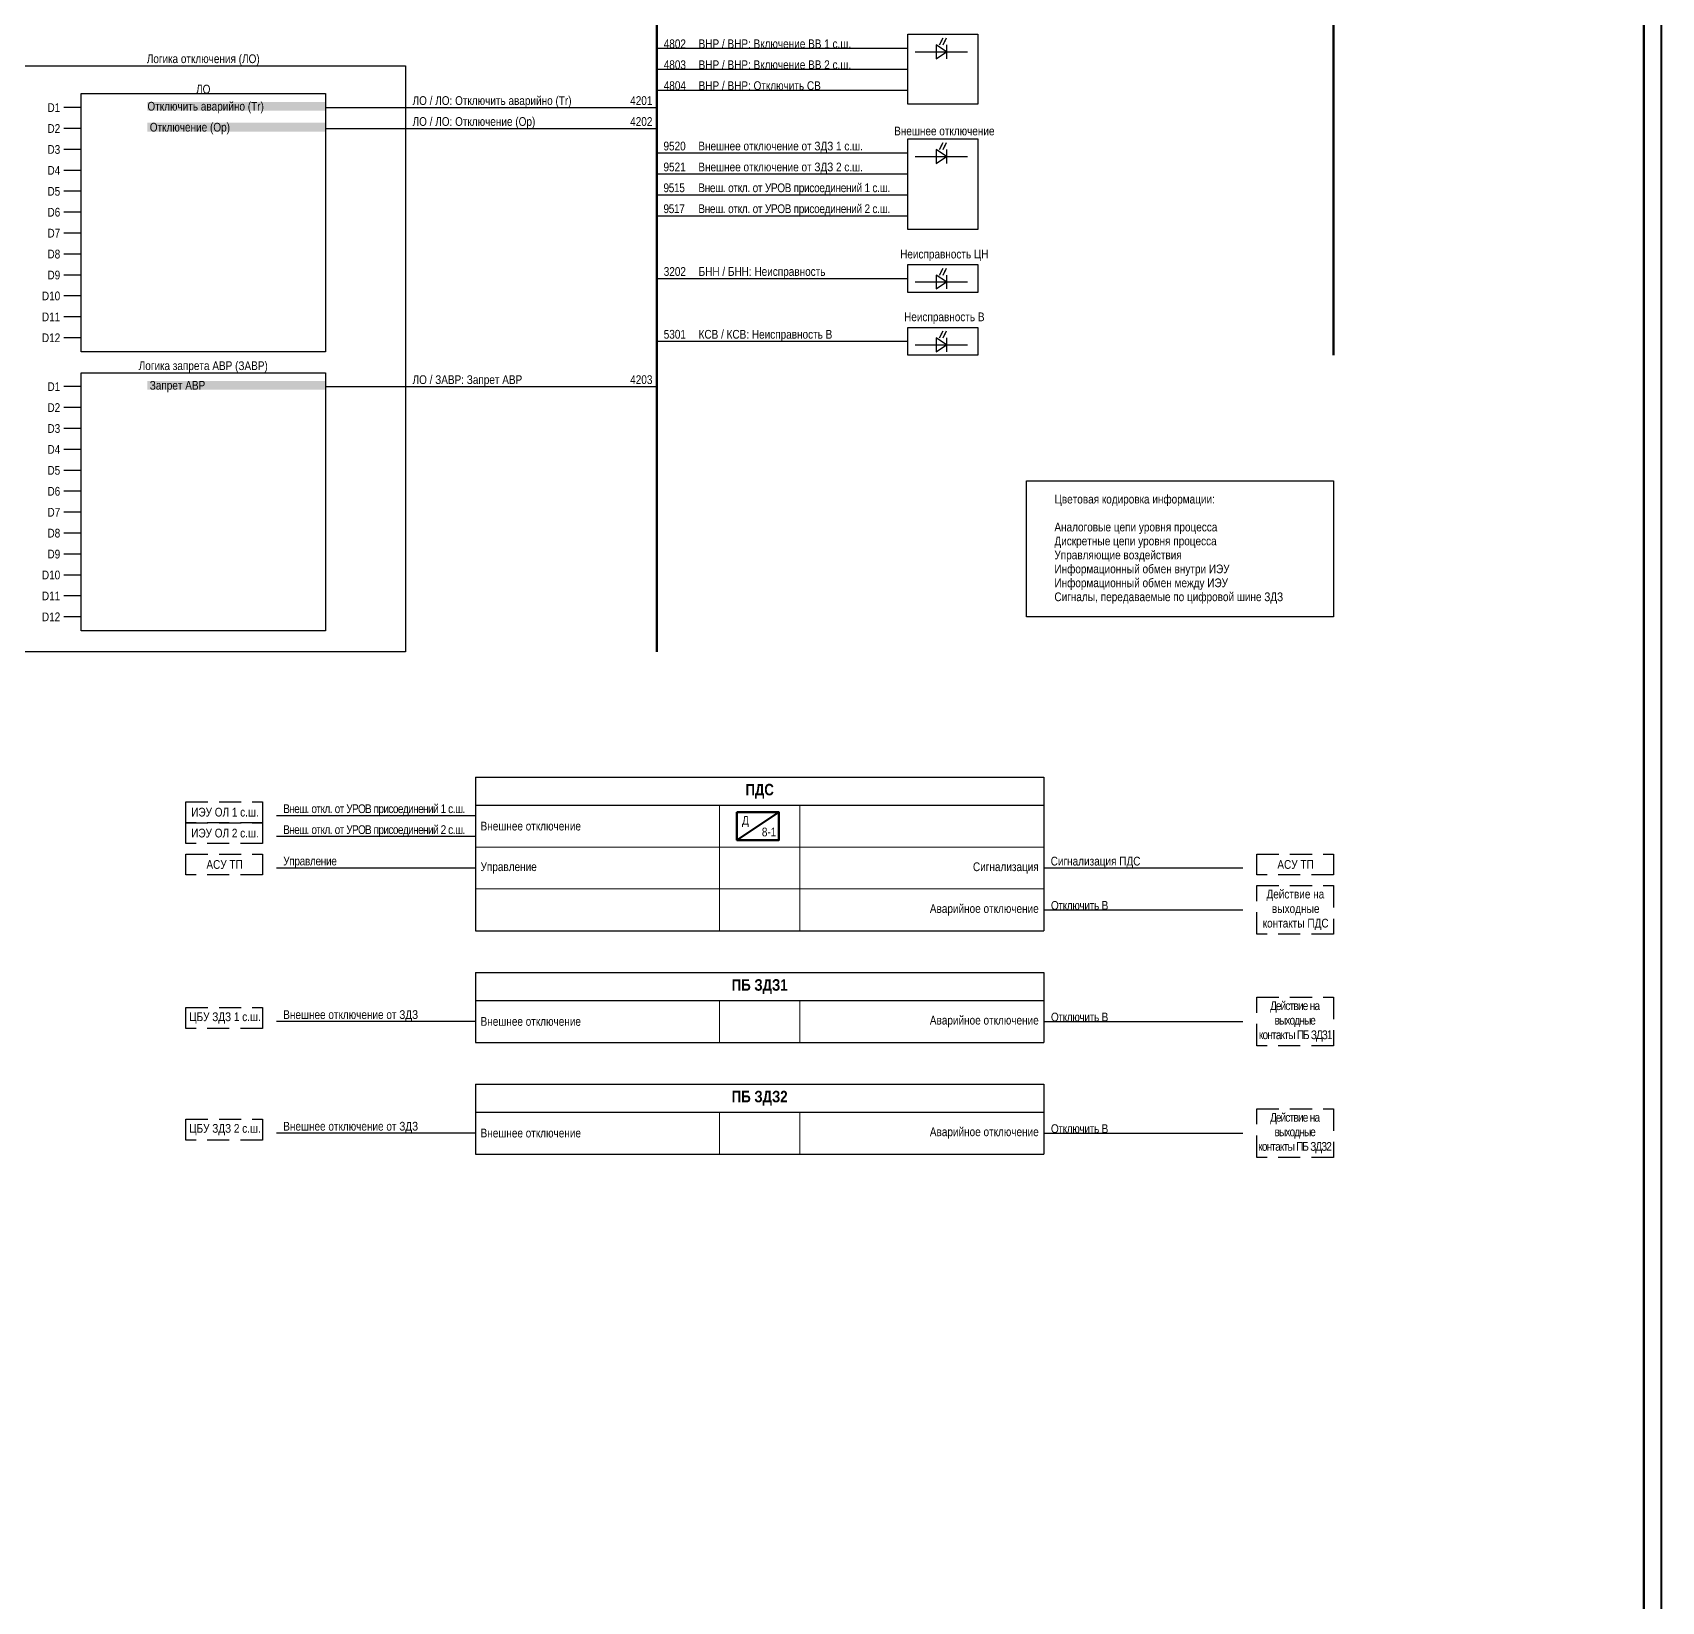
# Model space of a CAD drawing. Header units: millimetres. Extents: x 2179 to 12176, y -20554 to -12004.
# Drawn here: x 4405.1 to 4872, y -17980.2 to -17530.5 of the extents above; entities that cross this region are included whole.
import ezdxf
from ezdxf.enums import TextEntityAlignment as Align

# ---------------------------------------------------------------- set-up
doc = ezdxf.new("R2010")
doc.units = ezdxf.units.MM
doc.linetypes.add('штриховая2', pattern=[9.525, 6.35, -3.175])
for name, color, linetype, lineweight in [('GOOSE', 224, 'Continuous', 30), ('MMS', 190, 'Continuous', 30), ('Внутренняя шина', 4, 'Continuous', 70), ('Вход-Аналоги', 5, 'Continuous', 30), ('Дискретный сигнал', 37, 'Continuous', 25), ('Линии связи', 75, 'Continuous', 30), ('Основная', 7, 'Continuous', 30), ('Основная сплошная', 7, 'Continuous', 30), ('Отключение_включение', 1, 'Continuous', 30), ('Сигналы внутр.', 13, 'Continuous', 30), ('Толстая', 7, 'Continuous', 53), ('Цепи внешние', 134, 'Continuous', 30)]:
    doc.layers.add(name, color=color, linetype=linetype, lineweight=lineweight)
doc.layers.add('Рамка внешняя', color=8, linetype='Continuous', lineweight=40, plot=False)
doc.styles.add('2.5_Gost_RD', font='ARIALN.TTF', dxfattribs={"height": 2.5})
doc.styles.add('Narrow', font='ARIALN.TTF')
doc.styles.add('Табл дан', font='ARIALN.TTF')
doc.styles.add('Табл загол', font='ARIALNB.TTF')

# ---------------------------------------------------------------- blocks, each defined once
blk = doc.blocks.new('*U15')
blk.add_lwpolyline([(0, 0), (1189, 0), (1189, 841), (0, 841)], close=True)
at = {"lineweight": 50}
blk.add_lwpolyline([(20, 836), (1184, 836), (1184, 5), (20, 5)], close=True, dxfattribs=at)
at = {"style": '2.5_Gost_RD', "flags": 8}
blk.add_attdef('ФОРМАТ', text='', height=2.5, dxfattribs=at).set_placement((1134, 4), align=Align.TOP_LEFT)
blk = doc.blocks.new('*T142')
at = {"layer": 'Основная', "color": 0, "linetype": 'ByBlock', "lineweight": -2, "transparency": 16777216}
for p, q in [((0, 0), (163, 0)), ((0, 0), (0, -8)), ((163, 0), (163, -8))]:
    blk.add_line(p, q, dxfattribs=at)
at = {"layer": 'Основная', "color": 0, "linetype": 'ByBlock', "lineweight": 30, "transparency": 16777216}
for p, q in [((0, -8), (163, -8)), ((0, -8), (0, -44)), ((163, -8), (163, -44)), ((0, -44), (163, -44))]:
    blk.add_line(p, q, dxfattribs=at)
at = {"layer": 'Основная', "color": 0, "linetype": 'ByBlock', "lineweight": 18, "transparency": 16777216}
for p, q in [((70, -8), (70, -44)), ((93, -8), (93, -44)), ((0, -20), (163, -20)), ((0, -32), (163, -32))]:
    blk.add_line(p, q, dxfattribs=at)
at = {"layer": 'Основная', "color": 0, "transparency": 16777216}
for s, insert, char_height, width, attachment_point, style in [('{\\C256;ПДС}', (81.5, -4), 3.3, 160, 5, 'Табл загол'), ('Внешнее отключение', (1.5, -14), 2.5, 67, 4, 'Табл дан'), ('Управление', (1.5, -26), 2.5, 67, 4, 'Табл дан'), ('Сигнализация ', (161.5, -26), 2.5, 67, 6, 'Табл дан'), ('Аварийное отключение', (161.5, -38), 2.5, 67, 6, 'Табл дан')]:
    blk.add_mtext(s, dxfattribs=dict(at, insert=insert, char_height=char_height, width=width, attachment_point=attachment_point, style=style))
blk = doc.blocks.new('*T147')
at = {"layer": 'Основная', "color": 0, "linetype": 'ByBlock', "lineweight": -2, "transparency": 16777216}
for p, q in [((0, 0), (163, 0)), ((0, 0), (0, -8)), ((163, 0), (163, -8))]:
    blk.add_line(p, q, dxfattribs=at)
at = {"layer": 'Основная', "color": 0, "linetype": 'ByBlock', "lineweight": 30, "transparency": 16777216}
for p, q in [((0, -8), (163, -8)), ((0, -8), (0, -20)), ((163, -8), (163, -20)), ((0, -20), (163, -20))]:
    blk.add_line(p, q, dxfattribs=at)
at = {"layer": 'Основная', "color": 0, "linetype": 'ByBlock', "lineweight": 18, "transparency": 16777216}
for p, q in [((70, -8), (70, -20)), ((93, -8), (93, -20))]:
    blk.add_line(p, q, dxfattribs=at)
at = {"layer": 'Основная', "color": 0, "transparency": 16777216}
for s, insert, char_height, width, attachment_point, style in [('{\\C256;ПБ ЗДЗ1}', (81.5, -4), 3.3, 160, 5, 'Табл загол'), ('Внешнее отключение', (1.5, -14), 2.5, 67, 4, 'Табл дан'), ('Аварийное отключение', (161.5, -14), 2.5, 67, 6, 'Табл дан')]:
    blk.add_mtext(s, dxfattribs=dict(at, insert=insert, char_height=char_height, width=width, attachment_point=attachment_point, style=style))
blk = doc.blocks.new('*T151')
at = {"layer": 'Основная', "color": 0, "linetype": 'ByBlock', "lineweight": -2, "transparency": 16777216}
for p, q in [((0, 0), (163, 0)), ((0, 0), (0, -8)), ((163, 0), (163, -8))]:
    blk.add_line(p, q, dxfattribs=at)
at = {"layer": 'Основная', "color": 0, "linetype": 'ByBlock', "lineweight": 30, "transparency": 16777216}
for p, q in [((0, -8), (163, -8)), ((0, -8), (0, -20)), ((163, -8), (163, -20)), ((0, -20), (163, -20))]:
    blk.add_line(p, q, dxfattribs=at)
at = {"layer": 'Основная', "color": 0, "linetype": 'ByBlock', "lineweight": 18, "transparency": 16777216}
for p, q in [((70, -8), (70, -20)), ((93, -8), (93, -20))]:
    blk.add_line(p, q, dxfattribs=at)
at = {"layer": 'Основная', "color": 0, "transparency": 16777216}
for s, insert, char_height, width, attachment_point, style in [('{\\C256;ПБ ЗДЗ2}', (81.5, -4), 3.3, 160, 5, 'Табл загол'), ('Внешнее отключение', (1.5, -14), 2.5, 67, 4, 'Табл дан'), ('Аварийное отключение', (161.5, -14), 2.5, 67, 6, 'Табл дан')]:
    blk.add_mtext(s, dxfattribs=dict(at, insert=insert, char_height=char_height, width=width, attachment_point=attachment_point, style=style))

msp = doc.modelspace()

# ---------------------------------------------------------------- linework, layer by layer
at = {"layer": 'Внутренняя шина'}
for points in [[(4584, -17708), (4584, -17222)], [(4778, -17623), (4778, -17222)]]:
    msp.add_lwpolyline(points, dxfattribs=at)
at = {"layer": 'Линии связи'}
for points in [[(4584, -17535), (4656, -17535)], [(4584, -17541), (4656, -17541)], [(4584, -17547), (4656, -17547)], [(4489, -17552), (4584, -17552)], [(4489, -17558), (4584, -17558)], [(4584, -17565), (4656, -17565)], [(4584, -17571), (4656, -17571)], [(4584, -17577), (4656, -17577)], [(4584, -17583), (4656, -17583)], [(4584, -17601), (4656, -17601)], [(4584, -17619), (4656, -17619)], [(4489, -17632), (4584, -17632)], [(4532, -17755), (4475, -17755)], [(4532, -17761), (4475, -17761)], [(4532, -17770), (4475, -17770)], [(4752, -17770), (4695, -17770)], [(4695, -17782), (4752, -17782)], [(4532, -17814), (4475, -17814)], [(4695, -17814), (4752, -17814)], [(4532, -17846), (4475, -17846)], [(4695, -17846), (4752, -17846)]]:
    msp.add_lwpolyline(points, dxfattribs=at)
at = {"layer": 'Основная'}
for points in [[(4656, -17531), (4676, -17531), (4676, -17551), (4656, -17551)], [(4396, -17540), (4512, -17540), (4512, -17708), (4396, -17708)], [(4419, -17548), (4489, -17548), (4489, -17622), (4419, -17622)], [(4656, -17561), (4676, -17561), (4676, -17587), (4656, -17587)], [(4656, -17597), (4676, -17597), (4676, -17605), (4656, -17605)], [(4656, -17615), (4676, -17615), (4676, -17623), (4656, -17623)], [(4419, -17628), (4489, -17628), (4489, -17702), (4419, -17702)]]:
    msp.add_lwpolyline(points, close=True, dxfattribs=at)
for points in [[(4419, -17552), (4414, -17552)], [(4419, -17558), (4414, -17558)], [(4419, -17564), (4414, -17564)], [(4419, -17570), (4414, -17570)], [(4419, -17576), (4414, -17576)], [(4419, -17582), (4414, -17582)], [(4419, -17588), (4414, -17588)], [(4419, -17594), (4414, -17594)], [(4419, -17600), (4414, -17600)], [(4419, -17606), (4414, -17606)], [(4419, -17612), (4414, -17612)], [(4419, -17618), (4414, -17618)], [(4419, -17632), (4414, -17632)], [(4419, -17638), (4414, -17638)], [(4419, -17644), (4414, -17644)], [(4419, -17650), (4414, -17650)], [(4419, -17656), (4414, -17656)], [(4419, -17662), (4414, -17662)], [(4419, -17668), (4414, -17668)], [(4419, -17674), (4414, -17674)], [(4419, -17680), (4414, -17680)], [(4419, -17686), (4414, -17686)], [(4419, -17692), (4414, -17692)], [(4419, -17698), (4414, -17698)]]:
    msp.add_lwpolyline(points, dxfattribs=at)
at = {"layer": 'Основная сплошная'}
for points in [[(4665.06, -17534), (4666.06, -17532)], [(4666.06, -17534), (4667.06, -17532)], [(4658.06, -17536), (4673.06, -17536)], [(4664.06, -17534), (4664.06, -17538), (4667.06, -17536), (4664.06, -17534)], [(4667.06, -17534), (4667.06, -17538)], [(4664.06, -17564), (4664.06, -17568), (4667.06, -17566), (4664.06, -17564)], [(4665.06, -17564), (4666.06, -17562)], [(4666.06, -17564), (4667.06, -17562)], [(4667.06, -17564), (4667.06, -17568)], [(4658.06, -17566), (4673.06, -17566)], [(4665.06, -17600), (4666.06, -17598)], [(4666.06, -17600), (4667.06, -17598)], [(4658.06, -17602), (4673.06, -17602)], [(4664.06, -17600), (4664.06, -17604), (4667.06, -17602), (4664.06, -17600)], [(4667.06, -17600), (4667.06, -17604)], [(4665.06, -17618), (4666.06, -17616)], [(4666.06, -17618), (4667.06, -17616)], [(4658.06, -17620), (4673.06, -17620)], [(4664.06, -17618), (4664.06, -17622), (4667.06, -17620), (4664.06, -17618)], [(4667.06, -17618), (4667.06, -17622)]]:
    msp.add_lwpolyline(points, dxfattribs=at)
for points in [[(4665.56, -17533, 0.5, 0, 0), (4666.06, -17532, 0, 0, 0)], [(4666.56, -17533, 0.5, 0, 0), (4667.06, -17532, 0, 0, 0)], [(4665.56, -17563, 0.5, 0, 0), (4666.06, -17562, 0, 0, 0)], [(4666.56, -17563, 0.5, 0, 0), (4667.06, -17562, 0, 0, 0)], [(4665.56, -17599, 0.5, 0, 0), (4666.06, -17598, 0, 0, 0)], [(4666.56, -17599, 0.5, 0, 0), (4667.06, -17598, 0, 0, 0)], [(4665.56, -17617, 0.5, 0, 0), (4666.06, -17616, 0, 0, 0)], [(4666.56, -17617, 0.5, 0, 0), (4667.06, -17616, 0, 0, 0)]]:
    msp.add_lwpolyline(points, format="xyseb", dxfattribs=at)
at = {"layer": 'Основная сплошная', "ltscale": 0.3}
msp.add_lwpolyline([(4690, -17659), (4777.95, -17659), (4777.95, -17698), (4690, -17698)], close=True, dxfattribs=at)
at = {"layer": 'Основная сплошная', "linetype": 'штриховая2'}
for points in [[(4471, -17757), (4449, -17757), (4449, -17751), (4471, -17751)], [(4471, -17763), (4449, -17763), (4449, -17757), (4471, -17757)], [(4471, -17772), (4449, -17772), (4449, -17766), (4471, -17766)], [(4778, -17772), (4756, -17772), (4756, -17766), (4778, -17766)], [(4778, -17789), (4756, -17789), (4756, -17775), (4778, -17775)], [(4778, -17821), (4756, -17821), (4756, -17807), (4778, -17807)], [(4471, -17816), (4449, -17816), (4449, -17810), (4471, -17810)], [(4778, -17853), (4756, -17853), (4756, -17839), (4778, -17839)], [(4471, -17848), (4449, -17848), (4449, -17842), (4471, -17842)]]:
    msp.add_lwpolyline(points, close=True, dxfattribs=at)
at = {"layer": 'Толстая'}
msp.add_line((4607, -17762), (4619, -17754), dxfattribs=at)
msp.add_lwpolyline([(4607, -17754), (4619, -17754), (4619, -17762), (4607, -17762)], close=True, dxfattribs=at)

# ---------------------------------------------------------------- block references
for name, p in [('*T142', (4532, -17744)), ('*T147', (4532, -17800)), ('*T151', (4532, -17832))]:
    msp.add_blockref(name, p)
at = {"layer": 'Рамка внешняя'}
msp.add_blockref('*U15', (3683, -18031), dxfattribs=at)

# ---------------------------------------------------------------- texts
at = {"layer": 'GOOSE', "char_height": 2.5}
for s, insert, width, attachment_point, style in [('9520^IВнешнее отключение от ЗДЗ 1 с.ш.', (4585.93, -17565), 73.0735, 7, 'Narrow'), ('9521^IВнешнее отключение от ЗДЗ 2 с.ш.', (4585.93, -17571), 73.0735, 7, 'Narrow'), ('{\\T0.95;9515^IВнеш. откл. от УРОВ присоединений 1 с.ш.}', (4585.93, -17577), 73.0735, 7, 'Narrow'), ('{\\T0.95;9517^IВнеш. откл. от УРОВ присоединений 2 с.ш.}', (4585.93, -17583), 73.0735, 7, 'Narrow'), ('\\A1;Информационный обмен между ИЭУ', (4698, -17687), 72, 1, 'Табл дан'), ('{\\T0.9;Внеш. откл. от УРОВ присоединений 1 с.ш.}', (4476.93, -17755), 73.0735, 7, 'Narrow'), ('{\\T0.9;Внеш. откл. от УРОВ присоединений 2 с.ш.}', (4476.93, -17761), 73.0735, 7, 'Narrow')]:
    msp.add_mtext(s, dxfattribs=dict(at, insert=insert, width=width, attachment_point=attachment_point, style=style))
at = {"layer": 'MMS', "char_height": 2.5}
for s, insert, width, attachment_point, style in [('\\A1;Управляющие воздействия', (4698, -17679), 72, 1, 'Табл дан'), ('{\\T0.95;Управление}', (4476.93, -17770), 55.0735, 7, 'Narrow')]:
    msp.add_mtext(s, dxfattribs=dict(at, insert=insert, width=width, attachment_point=attachment_point, style=style))
at = {"layer": 'Вход-Аналоги', "insert": (4698, -17671), "char_height": 2.5, "width": 72, "attachment_point": 1, "style": 'Табл дан'}
msp.add_mtext('\\A1;Аналоговые цепи уровня процесса', dxfattribs=at)
at = {"layer": 'Дискретный сигнал', "char_height": 2.5}
for s, insert, width, attachment_point, style in [('\\A1;Сигналы, передаваемые по цифровой шине ЗДЗ', (4698, -17691), 72, 1, 'Табл дан'), ('Внешнее отключение от ЗДЗ', (4476.93, -17814), 55.0735, 7, 'Narrow'), ('Внешнее отключение от ЗДЗ', (4476.93, -17846), 55.0735, 7, 'Narrow')]:
    msp.add_mtext(s, dxfattribs=dict(at, insert=insert, width=width, attachment_point=attachment_point, style=style))
at = {"layer": 'Основная', "style": 'Табл дан'}
for s, p in [('D1', (4413, -17552)), ('D2', (4413, -17558)), ('D3', (4413, -17564)), ('D4', (4413, -17570)), ('D5', (4413, -17576)), ('D6', (4413, -17582)), ('D7', (4413, -17588)), ('D8', (4413, -17594)), ('D9', (4413, -17600)), ('D10', (4413, -17606)), ('D11', (4413, -17612)), ('D12', (4413, -17618)), ('D1', (4413, -17632)), ('D2', (4413, -17638)), ('D3', (4413, -17644)), ('D4', (4413, -17650)), ('D5', (4413, -17656)), ('D6', (4413, -17662)), ('D7', (4413, -17668)), ('D8', (4413, -17674)), ('D9', (4413, -17680)), ('D10', (4413, -17686)), ('D11', (4413, -17692)), ('D12', (4413, -17698))]:
    msp.add_text(s, height=2.5, dxfattribs=at).set_placement(p, align=Align.MIDDLE_RIGHT)
at = {"layer": 'Основная', "char_height": 2.5}
for s, insert, width, attachment_point, style in [('Логика отключения (ЛО)', (4454, -17540), 116, 8, 'Narrow'), ('ЛО', (4454, -17548), 70, 8, 'Narrow'), ('Внешнее отключение', (4666.44, -17560), 45, 8, 'Narrow'), ('Неисправность ЦН', (4666.44, -17596), 45, 8, 'Narrow'), ('Неисправность В', (4666.44, -17614), 45, 8, 'Narrow'), ('Логика запрета АВР (ЗАВР)', (4454, -17628), 70, 8, 'Narrow'), ('\\A1;Цветовая кодировка информации:', (4698, -17663), 132, 1, 'Табл дан'), ('\\pi1.5619,t56.5619;ИЭУ ОЛ 1 с.ш.', (4449, -17754), 22, 4, 'Narrow'), ('\\pi1.5619,t56.5619;ИЭУ ОЛ 2 с.ш.', (4449, -17760), 22, 4, 'Narrow'), ('\\pi5.91047;АСУ ТП', (4449, -17769), 22, 4, 'Narrow'), ('Сигнализация ПДС', (4696.93, -17770), 73.0735, 7, 'Narrow'), ('\\pi5.91047;АСУ ТП', (4756, -17769), 22, 4, 'Narrow'), ('\\pi2.78632;Действие на \\P\\pi4.3322;выходные \\P\\pi1.70686;контакты ПДС', (4756, -17782), 22, 4, 'Narrow'), ('\\pi3.82742;{\\T0.85;Действие на \\P\\pi5.08936;выходные \\P\\pi0.59754;контакты ПБ ЗДЗ1}', (4756, -17814), 22, 4, 'Narrow'), ('\\pi0.97527;ЦБУ ЗДЗ 1 с.ш.', (4449, -17813), 22, 4, 'Narrow'), ('\\pi3.82742;{\\T0.85;Действие на \\P\\pi5.08936;выходные \\P\\pi0.40825;контакты ПБ ЗДЗ2}', (4756, -17846), 22, 4, 'Narrow'), ('\\pi0.97527;ЦБУ ЗДЗ 2 с.ш.', (4449, -17845), 22, 4, 'Narrow')]:
    msp.add_mtext(s, dxfattribs=dict(at, insert=insert, width=width, attachment_point=attachment_point, style=style))
at = {"layer": 'Основная', "char_height": 2.5, "width": 51, "attachment_point": 4, "style": 'Narrow', "bg_fill": 1, "box_fill_scale": 1, "bg_fill_color": 9, "bg_fill_transparency": 0}
for s, insert in [('Отключить аварийно (Tr)', (4438, -17552)), ('\\pl0.67568;Отключение (Op)', (4438, -17558)), ('\\pl0.67568;Запрет АВР', (4438, -17632))]:
    msp.add_mtext(s, dxfattribs=dict(at, insert=insert))
at = {"layer": 'Отключение_включение', "color": 0, "char_height": 2.5, "attachment_point": 1, "style": 'Narrow'}
for s, insert in [('Д', (4608.45, -17755.05)), ('8-1', (4614.13, -17758.42))]:
    msp.add_mtext_dynamic_manual_height_columns(s, width=6.68, gutter_width=173.62, heights=[0], dxfattribs=dict(at, insert=insert))
at = {"layer": 'Сигналы внутр.', "char_height": 2.5}
for s, insert, width, attachment_point, style in [('4802^IВНР / ВНР: Включение ВВ 1 с.ш.', (4586, -17535), 70, 7, 'Narrow'), ('4803^IВНР / ВНР: Включение ВВ 2 с.ш.', (4586, -17541), 70, 7, 'Табл дан'), ('4804^IВНР / ВНР: Отключить СВ', (4586, -17547), 49, 7, 'Табл дан'), ('ЛО / ЛО: Отключить аварийно (Tr)^I^I   4201^I', (4514, -17552), 70, 7, 'Табл дан'), ('ЛО / ЛО: Отключение (Op)^I^I^I   4202^I', (4514, -17558), 70, 7, 'Табл дан'), ('3202^IБНН / БНН: Неисправность', (4586, -17601), 70, 7, 'Narrow'), ('5301^IКСВ / КСВ: Неисправность В', (4586, -17619), 70, 7, 'Narrow'), ('ЛО / ЗАВР: Запрет АВР^I   ^I^I   4203^I', (4514, -17632), 70, 7, 'Табл дан'), ('\\A1;Информационный обмен внутри ИЭУ', (4698, -17683), 72, 1, 'Табл дан')]:
    msp.add_mtext(s, dxfattribs=dict(at, insert=insert, width=width, attachment_point=attachment_point, style=style))
at = {"layer": 'Цепи внешние', "char_height": 2.5, "style": 'Табл дан'}
for s, insert, width, attachment_point in [('\\A1;Дискретные цепи уровня процесса', (4698, -17675), 78, 1), ('{\\T0.95;Отключить В}', (4697, -17782), 49.957, 7), ('{\\T0.95;Отключить В}', (4697, -17814), 49.957, 7), ('{\\T0.95;Отключить В}', (4697, -17846), 49.957, 7)]:
    msp.add_mtext(s, dxfattribs=dict(at, insert=insert, width=width, attachment_point=attachment_point))

doc.saveas('drawing.dxf')
